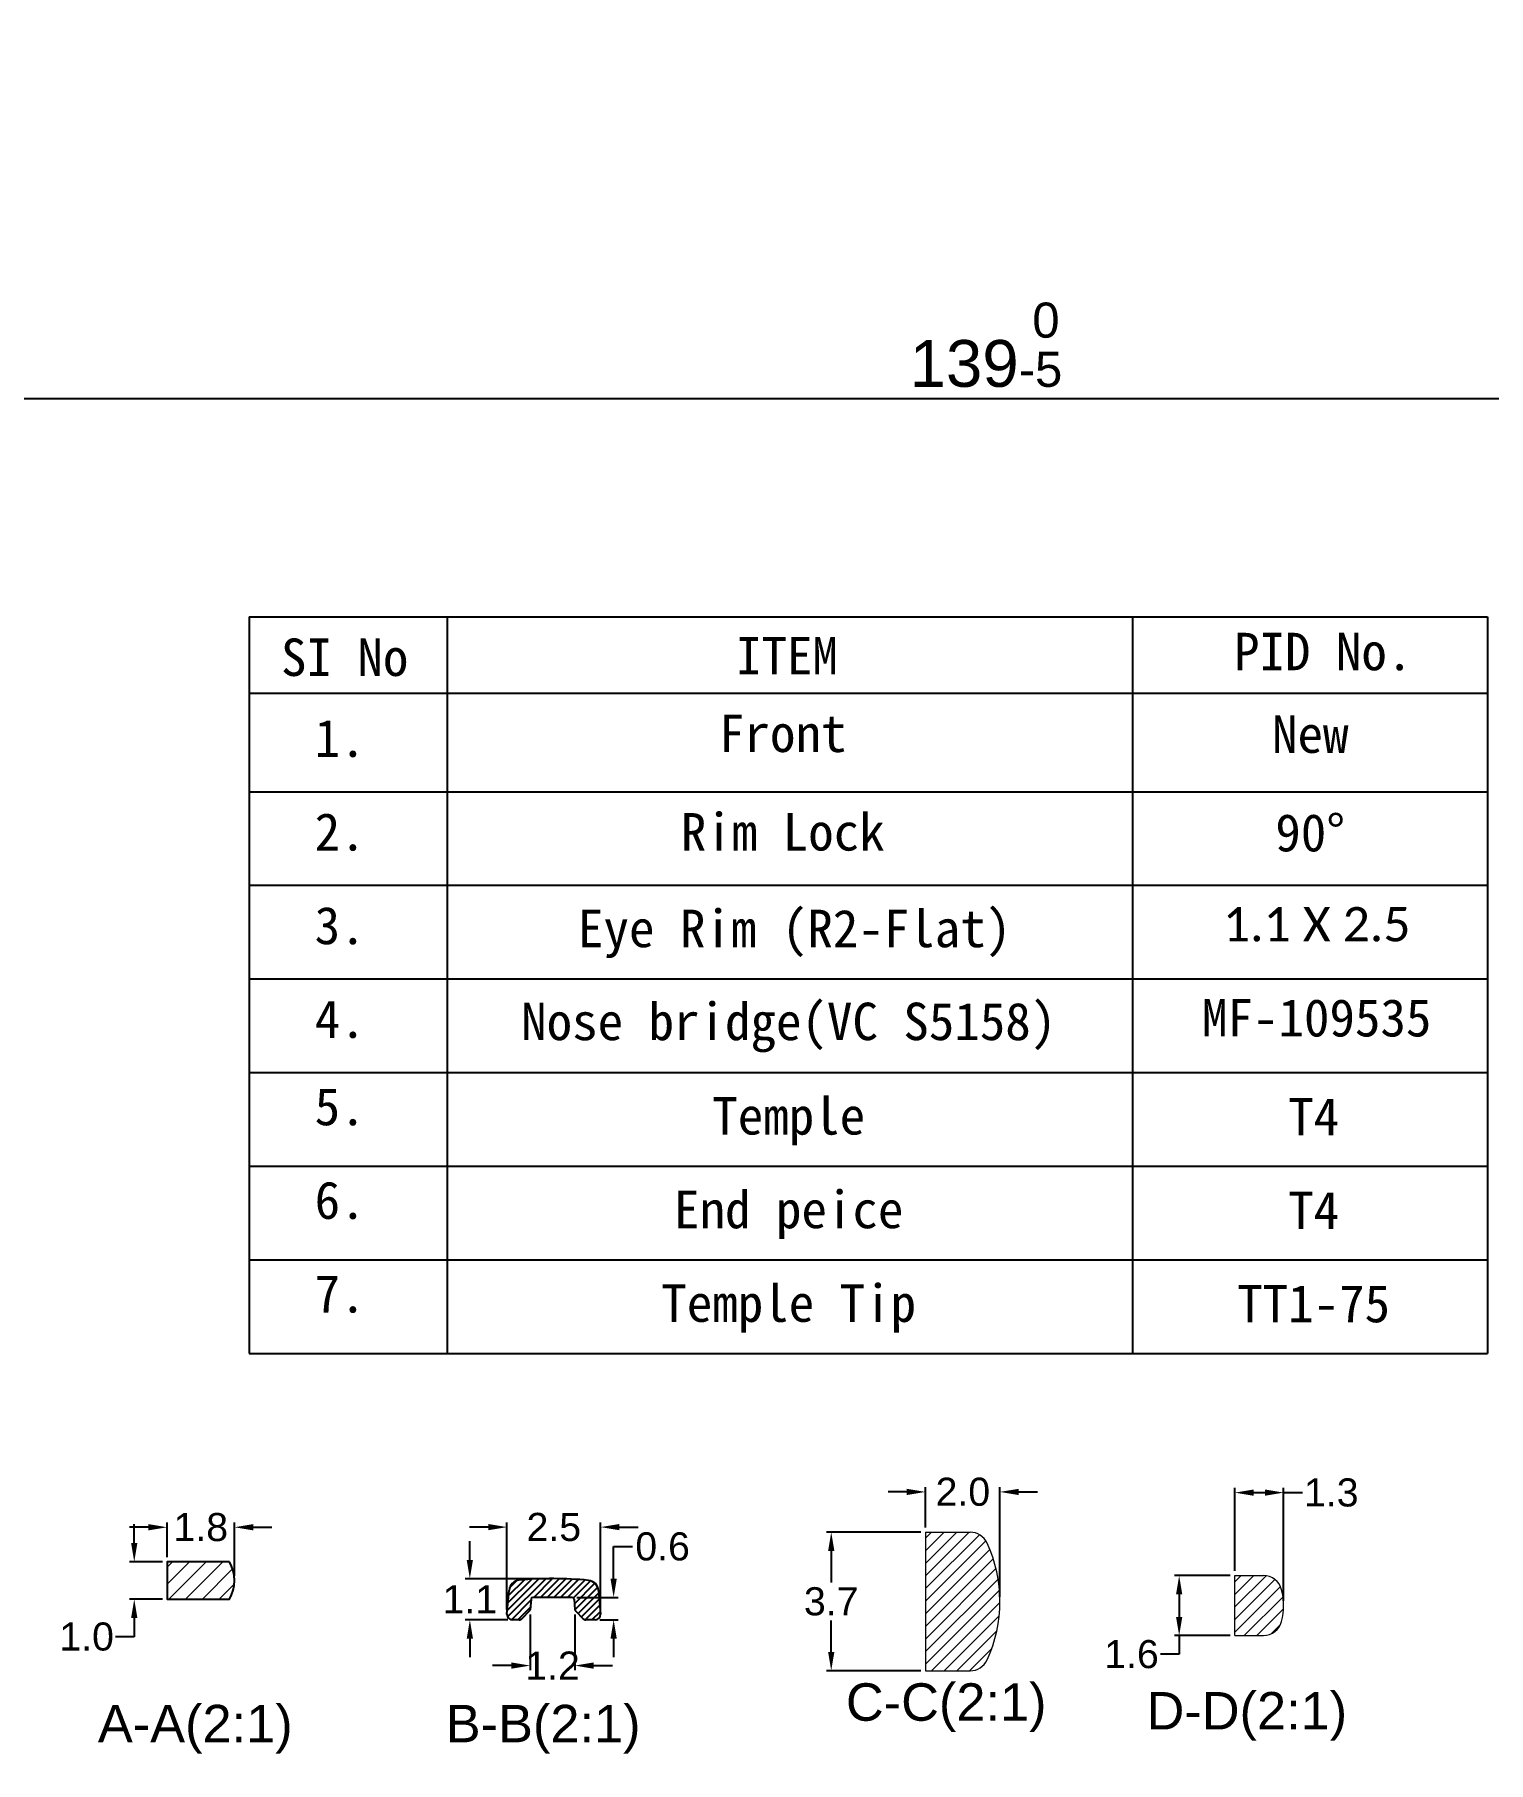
# Model space of a CAD drawing. Header units: millimetres. Extents: x 1186 to 2336, y 1181 to 1549.
# Drawn here: x 1512 to 1589.6, y 1345 to 1437.2 of the extents above; entities that cross this region are included whole.
import ezdxf

# ---------------------------------------------------------------- set-up
doc = ezdxf.new("R2010")
doc.units = ezdxf.units.MM
doc.layers.add('Dimension', color=3, linetype='Continuous')
doc.layers.add('Text', color=4, linetype='Continuous')
doc.layers.add('标注', color=4, linetype='Continuous', lineweight=5)
doc.layers.add('绘图层', color=7, linetype='Continuous', lineweight=15)
doc.styles.get("Standard").update_dxf_attribs({"font": 'arial.ttf'})
doc.styles.add('宋体', font='SimSun.ttf')
doc.styles.add('样式 1', font='romant.shx')
doc.dimstyles.new('ISO-25$0', dxfattribs={"dimtxt": 2.5, "dimasz": 2.5, "dimexe": 0.5, "dimexo": 1, "dimgap": 1, "dimtad": 0, "dimtih": 1, "dimtoh": 1, "dimdec": 1, "dimzin": 10, "dimdsep": 46, "dimlunit": 6, "dimtxsty": '样式 1', "dimcen": 0, "dimclrd": 256, "dimclre": 256, "dimclrt": 7, "dimazin": 0, "dimtfac": 1, "dimtdec": 1, "dimtofl": 0, "dimtmove": 0, "dimatfit": 0, "dimfxl": 1, "dimtolj": 1, "dimtzin": 10, "dimarcsym": 0})
doc.dimstyles.new('Standard$0', dxfattribs={"dimtxt": 2.3, "dimasz": 2, "dimexe": 1, "dimexo": 1, "dimgap": 1, "dimtad": 0, "dimtih": 1, "dimtoh": 1, "dimdec": 1, "dimzin": 0, "dimdsep": 46, "dimtxsty": 'Standard', "dimcen": 0, "dimclrd": 4, "dimclre": 4, "dimclrt": 4, "dimadec": 1, "dimazin": 0, "dimtfac": 1, "dimtdec": 1, "dimtofl": 0, "dimtmove": 0, "dimatfit": 0, "dimfxl": 1, "dimtolj": 1, "dimtzin": 0, "dimarcsym": 0})

# ---------------------------------------------------------------- blocks, each defined once
blk = doc.blocks.new('*D180')
at = {"layer": 'Defpoints', "color": 0, "ltscale": 1000, "transparency": 16777216}
for p in [(1480.219, 1467.492), (1511.357, 1467.492), (1565.008, 1300.411)]:
    blk.add_point(p, dxfattribs=at)
at = {"layer": 'Dimension', "color": 3, "lineweight": -2, "ltscale": 1000, "transparency": 16777216}
for p, q in [((1511.107, 1467.492), (1479.969, 1467.492)), ((1480.219, 1302.411), (1480.219, 1465.492)), ((1564.758, 1300.411), (1479.969, 1300.411))]:
    blk.add_line(p, q, dxfattribs=at)
at = {"layer": 'Dimension', "color": 3, "ltscale": 1000, "transparency": 16777216}
for points in [[(1479.885, 1465.492), (1480.552, 1465.492), (1480.219, 1467.492)], [(1479.885, 1302.411), (1480.552, 1302.411), (1480.219, 1300.411)]]:
    blk.add_solid(points, dxfattribs=at)
at = {"layer": 'Dimension', "ltscale": 1000, "transparency": 16777216, "insert": (1478.692, 1387.394), "char_height": 2.5, "attachment_point": 5, "rotation": 90}
blk.add_mtext('\\A1;167±2', dxfattribs=at)
blk = doc.blocks.new('*D261')
at = {"layer": 'Defpoints', "color": 0, "transparency": 16777216}
for p in [(1634.386, 1417.78), (1495.63, 1414.332), (1634.386, 1414.332)]:
    blk.add_point(p, dxfattribs=at)
at = {"layer": 'Dimension', "color": 0, "lineweight": -2, "transparency": 16777216}
for p, q in [((1495.63, 1414.957), (1495.63, 1419.03)), ((1634.386, 1414.957), (1634.386, 1419.03)), ((1498.13, 1417.78), (1631.886, 1417.78))]:
    blk.add_line(p, q, dxfattribs=at)
at = {"layer": 'Dimension', "color": 0, "transparency": 16777216}
for points in [[(1498.13, 1418.197), (1498.13, 1417.364), (1495.63, 1417.78)], [(1631.886, 1418.197), (1631.886, 1417.364), (1634.386, 1417.78)]]:
    blk.add_solid(points, dxfattribs=at)
at = {"layer": 'Dimension', "color": 0, "transparency": 16777216, "insert": (1562.803, 1420.638), "char_height": 2.5, "attachment_point": 5}
blk.add_mtext('139{\\H1.875;\\S 0^ -5;}', dxfattribs=at)
blk = doc.blocks.new('*D247')
at = {"layer": 'Defpoints', "color": 0, "transparency": 16777216}
for p in [(1542.229, 1357.519), (1537.229, 1352.868), (1542.229, 1352.868)]:
    blk.add_point(p, dxfattribs=at)
at = {"layer": 'Dimension', "color": 3, "lineweight": -2, "transparency": 16777216}
for p, q in [((1536.229, 1357.519), (1535.229, 1357.519)), ((1537.229, 1353.118), (1537.229, 1357.769)), ((1542.229, 1353.118), (1542.229, 1357.769)), ((1543.229, 1357.519), (1544.229, 1357.519))]:
    blk.add_line(p, q, dxfattribs=at)
at = {"layer": 'Dimension', "color": 3, "transparency": 16777216}
for points in [[(1536.229, 1357.686), (1536.229, 1357.353), (1537.229, 1357.519)], [(1543.229, 1357.686), (1543.229, 1357.353), (1542.229, 1357.519)]]:
    blk.add_solid(points, dxfattribs=at)
at = {"layer": 'Dimension', "transparency": 16777216, "insert": (1539.729, 1357.519), "char_height": 1.5, "attachment_point": 5}
blk.add_mtext('\\A1;2.5', dxfattribs=at)
blk = doc.blocks.new('*D248')
at = {"layer": 'Defpoints', "color": 0, "transparency": 16777216}
for p in [(1535.245, 1354.767), (1539.868, 1354.767), (1537.529, 1352.568)]:
    blk.add_point(p, dxfattribs=at)
at = {"layer": 'Dimension', "color": 3, "lineweight": -2, "transparency": 16777216}
for p, q in [((1535.245, 1355.767), (1535.245, 1356.767)), ((1539.618, 1354.767), (1534.995, 1354.767)), ((1537.279, 1352.568), (1534.995, 1352.568)), ((1535.245, 1351.568), (1535.245, 1350.568))]:
    blk.add_line(p, q, dxfattribs=at)
at = {"layer": 'Dimension', "color": 3, "transparency": 16777216}
for points in [[(1535.078, 1355.767), (1535.412, 1355.767), (1535.245, 1354.767)], [(1535.078, 1351.568), (1535.412, 1351.568), (1535.245, 1352.568)]]:
    blk.add_solid(points, dxfattribs=at)
at = {"layer": 'Dimension', "transparency": 16777216, "insert": (1535.245, 1353.667), "char_height": 1.5, "attachment_point": 5}
blk.add_mtext('\\A1;1.1', dxfattribs=at)
blk = doc.blocks.new('*D249')
at = {"layer": 'Defpoints', "color": 0, "transparency": 16777216}
for p in [(1538.464, 1353.104), (1540.857, 1353.104), (1540.857, 1350.126)]:
    blk.add_point(p, dxfattribs=at)
at = {"layer": 'Dimension', "color": 3, "lineweight": -2, "transparency": 16777216}
for p, q in [((1538.464, 1352.854), (1538.464, 1349.876)), ((1540.857, 1352.854), (1540.857, 1349.876)), ((1537.464, 1350.126), (1536.464, 1350.126)), ((1541.857, 1350.126), (1542.857, 1350.126))]:
    blk.add_line(p, q, dxfattribs=at)
at = {"layer": 'Dimension', "color": 3, "transparency": 16777216}
for points in [[(1537.464, 1350.293), (1537.464, 1349.96), (1538.464, 1350.126)], [(1541.857, 1350.293), (1541.857, 1349.96), (1540.857, 1350.126)]]:
    blk.add_solid(points, dxfattribs=at)
at = {"layer": 'Dimension', "transparency": 16777216, "insert": (1539.66, 1350.126), "char_height": 1.5, "attachment_point": 5}
blk.add_mtext('\\A1;1.2', dxfattribs=at)
blk = doc.blocks.new('*D250')
at = {"layer": 'Defpoints', "color": 0, "transparency": 16777216}
for p in [(1540.708, 1353.768), (1541.929, 1352.568), (1542.924, 1352.568)]:
    blk.add_point(p, dxfattribs=at)
at = {"layer": 'Dimension', "color": 3, "lineweight": -2, "transparency": 16777216}
for p, q in [((1542.924, 1354.768), (1542.924, 1356.481)), ((1542.924, 1356.481), (1543.924, 1356.481)), ((1540.958, 1353.768), (1543.174, 1353.768)), ((1542.179, 1352.568), (1543.174, 1352.568)), ((1542.924, 1351.568), (1542.924, 1350.568))]:
    blk.add_line(p, q, dxfattribs=at)
at = {"layer": 'Dimension', "color": 3, "transparency": 16777216}
for points in [[(1542.757, 1354.768), (1543.09, 1354.768), (1542.924, 1353.768)], [(1542.757, 1351.568), (1543.09, 1351.568), (1542.924, 1352.568)]]:
    blk.add_solid(points, dxfattribs=at)
at = {"layer": 'Dimension', "transparency": 16777216, "insert": (1545.538, 1356.481), "char_height": 1.5, "attachment_point": 5}
blk.add_mtext('\\A1;0.6', dxfattribs=at)
blk = doc.blocks.new('*D251')
at = {"layer": 'Defpoints', "color": 0, "transparency": 16777216}
for p in [(1522.678, 1357.512), (1519.078, 1355.669), (1522.678, 1354.669)]:
    blk.add_point(p, dxfattribs=at)
at = {"layer": 'Dimension', "color": 3, "lineweight": -2, "transparency": 16777216}
for p, q in [((1518.078, 1357.512), (1517.078, 1357.512)), ((1519.078, 1355.919), (1519.078, 1357.762)), ((1522.678, 1354.919), (1522.678, 1357.762)), ((1523.678, 1357.512), (1524.678, 1357.512))]:
    blk.add_line(p, q, dxfattribs=at)
at = {"layer": 'Dimension', "color": 3, "transparency": 16777216}
for points in [[(1518.078, 1357.679), (1518.078, 1357.345), (1519.078, 1357.512)], [(1523.678, 1357.679), (1523.678, 1357.345), (1522.678, 1357.512)]]:
    blk.add_solid(points, dxfattribs=at)
at = {"layer": 'Dimension', "transparency": 16777216, "insert": (1520.878, 1357.512), "char_height": 1.5, "attachment_point": 5}
blk.add_mtext('\\A1;1.8', dxfattribs=at)
blk = doc.blocks.new('*D252')
at = {"layer": 'Defpoints', "color": 0, "transparency": 16777216}
for p in [(1519.078, 1355.669), (1517.326, 1353.669), (1519.078, 1353.669)]:
    blk.add_point(p, dxfattribs=at)
at = {"layer": 'Dimension', "color": 3, "lineweight": -2, "transparency": 16777216}
for p, q in [((1517.326, 1356.669), (1517.326, 1357.669)), ((1518.828, 1355.669), (1517.076, 1355.669)), ((1518.828, 1353.669), (1517.076, 1353.669)), ((1517.326, 1352.669), (1517.326, 1351.669)), ((1517.326, 1351.669), (1516.326, 1351.669))]:
    blk.add_line(p, q, dxfattribs=at)
at = {"layer": 'Dimension', "color": 3, "transparency": 16777216}
for points in [[(1517.159, 1356.669), (1517.493, 1356.669), (1517.326, 1355.669)], [(1517.159, 1352.669), (1517.493, 1352.669), (1517.326, 1353.669)]]:
    blk.add_solid(points, dxfattribs=at)
at = {"layer": 'Dimension', "transparency": 16777216, "insert": (1514.784, 1351.669), "char_height": 1.5, "attachment_point": 5}
blk.add_mtext('\\A1;1.0', dxfattribs=at)
blk = doc.blocks.new('*D253')
at = {"layer": 'Defpoints', "color": 0, "transparency": 16777216}
for p in [(1563.55, 1359.399), (1559.578, 1357.249), (1563.55, 1353.549)]:
    blk.add_point(p, dxfattribs=at)
at = {"layer": 'Dimension', "color": 3, "lineweight": -2, "transparency": 16777216}
for p, q in [((1558.578, 1359.399), (1557.578, 1359.399)), ((1559.578, 1357.499), (1559.578, 1359.649)), ((1563.55, 1353.799), (1563.55, 1359.649)), ((1564.55, 1359.399), (1565.55, 1359.399))]:
    blk.add_line(p, q, dxfattribs=at)
at = {"layer": 'Dimension', "color": 3, "transparency": 16777216}
for points in [[(1558.578, 1359.565), (1558.578, 1359.232), (1559.578, 1359.399)], [(1564.55, 1359.565), (1564.55, 1359.232), (1563.55, 1359.399)]]:
    blk.add_solid(points, dxfattribs=at)
at = {"layer": 'Dimension', "transparency": 16777216, "insert": (1561.572, 1359.399), "char_height": 1.5, "attachment_point": 5}
blk.add_mtext('\\A1;2.0', dxfattribs=at)
blk = doc.blocks.new('*D254')
at = {"layer": 'Defpoints', "color": 0, "transparency": 16777216}
for p in [(1559.578, 1357.249), (1554.542, 1349.849), (1559.578, 1349.849)]:
    blk.add_point(p, dxfattribs=at)
at = {"layer": 'Dimension', "color": 3, "lineweight": -2, "transparency": 16777216}
for p, q in [((1559.328, 1357.249), (1554.292, 1357.249)), ((1554.542, 1356.249), (1554.542, 1354.566)), ((1554.542, 1350.849), (1554.542, 1352.533)), ((1559.328, 1349.849), (1554.292, 1349.849))]:
    blk.add_line(p, q, dxfattribs=at)
at = {"layer": 'Dimension', "color": 3, "transparency": 16777216}
for points in [[(1554.375, 1356.249), (1554.709, 1356.249), (1554.542, 1357.249)], [(1554.375, 1350.849), (1554.709, 1350.849), (1554.542, 1349.849)]]:
    blk.add_solid(points, dxfattribs=at)
at = {"layer": 'Dimension', "transparency": 16777216, "insert": (1554.542, 1353.549), "char_height": 1.5, "attachment_point": 5}
blk.add_mtext('\\A1;3.7', dxfattribs=at)
blk = doc.blocks.new('*D255')
at = {"layer": 'Defpoints', "color": 0, "transparency": 16777216}
for p in [(1578.699, 1359.361), (1576.099, 1354.929), (1578.699, 1353.329)]:
    blk.add_point(p, dxfattribs=at)
at = {"layer": 'Dimension', "color": 3, "lineweight": -2, "transparency": 16777216}
for p, q in [((1576.099, 1355.179), (1576.099, 1359.611)), ((1577.099, 1359.361), (1577.699, 1359.361)), ((1578.699, 1353.579), (1578.699, 1359.611)), ((1578.699, 1359.361), (1579.699, 1359.361))]:
    blk.add_line(p, q, dxfattribs=at)
at = {"layer": 'Dimension', "color": 3, "transparency": 16777216}
for points in [[(1577.099, 1359.528), (1577.099, 1359.194), (1576.099, 1359.361)], [(1577.699, 1359.528), (1577.699, 1359.194), (1578.699, 1359.361)]]:
    blk.add_solid(points, dxfattribs=at)
at = {"layer": 'Dimension', "transparency": 16777216, "insert": (1581.244, 1359.361), "char_height": 1.5, "attachment_point": 5}
blk.add_mtext('\\A1;1.3', dxfattribs=at)
blk = doc.blocks.new('*D256')
at = {"layer": 'Defpoints', "color": 0, "transparency": 16777216}
for p in [(1576.099, 1354.929), (1573.121, 1351.729), (1576.099, 1351.729)]:
    blk.add_point(p, dxfattribs=at)
at = {"layer": 'Dimension', "color": 3, "lineweight": -2, "transparency": 16777216}
for p, q in [((1575.849, 1354.929), (1572.871, 1354.929)), ((1573.121, 1353.929), (1573.121, 1352.729)), ((1575.849, 1351.729), (1572.871, 1351.729)), ((1573.121, 1351.729), (1573.121, 1350.729)), ((1573.121, 1350.729), (1572.121, 1350.729))]:
    blk.add_line(p, q, dxfattribs=at)
at = {"layer": 'Dimension', "color": 3, "transparency": 16777216}
for points in [[(1572.954, 1353.929), (1573.287, 1353.929), (1573.121, 1354.929)], [(1572.954, 1352.729), (1573.287, 1352.729), (1573.121, 1351.729)]]:
    blk.add_solid(points, dxfattribs=at)
at = {"layer": 'Dimension', "transparency": 16777216, "insert": (1570.576, 1350.729), "char_height": 1.5, "attachment_point": 5}
blk.add_mtext('\\A1;1.6', dxfattribs=at)

msp = doc.modelspace()

# ---------------------------------------------------------------- hatches: boundary and pattern name
at = {"lineweight": 13, "ltscale": 5}
h = msp.add_hatch(dxfattribs=at)
h.set_pattern_fill('ANSI31', color=6, scale=0.15)
h.set_pattern_definition([(45, (-1427.10166, 1861.77683), (-0.336759605, 0.336759605), [])])
h.paths.add_polyline_path([(1559.57772, 1349.84918), (1561.95541, 1349.84918, 0.29232725), (1562.86304, 1350.42942, 0.22004431), (1562.86304, 1356.66894, 0.29232725), (1561.95541, 1357.24918), (1559.57772, 1357.24918)])
at = {"lineweight": 9}
h = msp.add_hatch(dxfattribs=at)
h.set_pattern_fill('ANSI31', color=6, scale=0.2, style=0)
h.set_pattern_definition([(45, (-3538.0959, 8579.60134), (-0.449012806, 0.449012806), [])])
h.paths.add_polyline_path([(1522.40645, 1353.66872, 0.27167938), (1522.40645, 1355.66872), (1519.07813, 1355.66872), (1519.07813, 1353.66872)])
h = msp.add_hatch()
h.set_pattern_fill('ANSI31', color=6, scale=0.08)
h.set_pattern_definition([(45, (-1348.89966, -70.7253), (-0.179605122, 0.179605122), [])])
h.paths.add_polyline_path([(1537.88457, 1354.68886, 0.36350545), (1537.34012, 1354.14353), (1537.22852, 1352.86786, 0.41421356), (1537.52852, 1352.56786), (1537.87755, 1352.56786, 0.19891237), (1538.01897, 1352.62644), (1538.43465, 1353.04212, 0.17632698), (1538.46356, 1353.10412), (1538.51365, 1353.67657, -0.38887873), (1538.61327, 1353.76786), (1540.70752, 1353.76786, -0.38887873), (1540.80714, 1353.67657), (1540.85722, 1353.10412, 0.17632698), (1540.88613, 1353.04212), (1541.30181, 1352.62644, 0.19891237), (1541.44323, 1352.56786), (1541.92852, 1352.56786, 0.46630766), (1542.22396, 1352.91995), (1542.11802, 1354.13079, 0.36149406), (1541.57783, 1354.67573, 0.04626493)])
at = {"lineweight": 13, "ltscale": 5}
h = msp.add_hatch(dxfattribs=at)
h.set_pattern_fill('ANSI31', color=6, scale=0.15)
h.set_pattern_definition([(45, (-1443.0794, 1861.2963), (-0.336759605, 0.336759605), [])])
h.paths.add_polyline_path([(1577.62301, 1354.92938), (1576.09922, 1354.92938), (1576.09922, 1351.72938), (1577.62301, 1351.72938, 0.34199871), (1578.59126, 1352.47938, 0.12701665), (1578.59126, 1354.17938, 0.34199871)])

# ---------------------------------------------------------------- linework, layer by layer
for p, q in [((1523.46319, 1406.12605), (1589.5791, 1406.12605)), ((1523.46319, 1406.12605), (1523.46319, 1366.7892)), ((1534.04011, 1406.12605), (1534.04011, 1366.7892)), ((1570.63222, 1406.12605), (1570.63222, 1366.7892)), ((1589.5791, 1406.12605), (1589.5791, 1366.7892)), ((1523.46319, 1402.04982), (1589.5791, 1402.04982)), ((1523.46319, 1396.7892), (1589.5791, 1396.7892)), ((1523.46319, 1391.7892), (1589.5791, 1391.7892)), ((1523.46319, 1386.7892), (1589.5791, 1386.7892)), ((1523.46319, 1381.7892), (1589.5791, 1381.7892)), ((1523.46319, 1376.7892), (1589.5791, 1376.7892)), ((1523.46319, 1371.7892), (1589.5791, 1371.7892)), ((1523.46319, 1366.7892), (1589.5791, 1366.7892)), ((1537.22852, 1352.86786), (1537.34012, 1354.14353)), ((1538.51365, 1353.67657), (1538.46356, 1353.10412)), ((1540.70752, 1353.76786), (1538.61327, 1353.76786)), ((1540.80714, 1353.67657), (1540.85722, 1353.10412)), ((1542.11802, 1354.13079), (1542.22852, 1352.86786)), ((1537.87755, 1352.56786), (1537.52852, 1352.56786)), ((1538.43465, 1353.04212), (1538.01897, 1352.62644)), ((1540.88613, 1353.04212), (1541.30181, 1352.62644)), ((1541.92852, 1352.56786), (1541.44323, 1352.56786))]:
    msp.add_line(p, q)
msp.add_lwpolyline([(1522.40645, 1355.66872), (1519.07813, 1355.66872), (1519.07813, 1353.66872), (1522.40645, 1353.66872, 0.27167938)], format="xyb", close=True)
for centre, radius, start, end in [((1537.93784, 1354.09123), 0.6, 95.0940743, 175), ((1539.66039, 1334.76786), 20, 84.4984891, 95.0940743), ((1541.52031, 1354.07849), 0.6, 5, 84.4984891), ((1538.61327, 1353.66786), 0.1, 90, 175), ((1540.70752, 1353.66786), 0.1, 5, 90), ((1537.52852, 1352.86786), 0.3, 180, 270), ((1537.87755, 1352.76786), 0.2, 270, 315), ((1538.36394, 1353.11283), 0.1, 315, 355), ((1540.95684, 1353.11283), 0.1, 185, 225), ((1541.44323, 1352.76786), 0.2, 225, 270), ((1541.92852, 1352.86786), 0.3, 270, 0)]:
    msp.add_arc(centre, radius, start, end)
at = {"layer": '标注', "color": 0, "lineweight": 13, "ltscale": 5}
for p, q in [((1559.57772, 1357.24918), (1559.57772, 1349.84918)), ((1559.57772, 1357.24918), (1561.95541, 1357.24918)), ((1576.09922, 1354.92938), (1577.62301, 1354.92938)), ((1576.09922, 1351.72938), (1576.09922, 1354.92938)), ((1576.09922, 1351.72938), (1577.62301, 1351.72938)), ((1559.57772, 1349.84918), (1561.95541, 1349.84918))]:
    msp.add_line(p, q, dxfattribs=at)
for centre, radius, start, end in [((1561.95541, 1356.24918), 1, 24.8196803, 90), ((1556.11734, 1353.54918), 7.43219, 335.1803197, 24.8196803), ((1577.62301, 1353.92938), 1, 14.4775122, 90), ((1575.29922, 1353.32938), 3.4, 345.5224878, 14.4775122), ((1577.62301, 1352.72938), 1, 270, 345.5224878), ((1561.95541, 1350.84918), 1, 270, 335.1803197)]:
    msp.add_arc(centre, radius, start, end, dxfattribs=at)

# ---------------------------------------------------------------- texts
at = {"layer": 'Text', "linetype": 'ByBlock', "lineweight": 9, "char_height": 2, "width": 19.8141978, "attachment_point": 5, "style": '宋体'}
for s, insert in [('{\\f@Arial Unicode MS|b0|i0|c0|p34;C-C(2:1)}', (1560.68177, 1347.87914)), ('{\\f@Arial Unicode MS|b0|i0|c0|p34;A-A(2:1)}', (1520.58409, 1346.72883)), ('{\\f@Arial Unicode MS|b0|i0|c0|p34;B-B(2:1)}', (1539.15922, 1346.72883)), ('{\\f@Arial Unicode MS|b0|i0|c0|p34;D-D(2:1)}', (1576.73521, 1347.41264))]:
    msp.add_mtext(s, dxfattribs=dict(at, insert=insert))
at = {"layer": '绘图层', "color": 7, "linetype": 'ByBlock', "lineweight": 9, "char_height": 2, "attachment_point": 5, "style": '宋体'}
for s, insert, width in [('{\\fNSimSun|b1|i0|c0|p49;PID No.}', (1580.81138, 1404.25701), 17.2791446), ('{\\fNSimSun|b1|i0|c0|p49;SI No}', (1528.56544, 1403.95227), 17.2791446), ('{\\fNSimSun|b1|i0|c0|p49;ITEM}', (1552.17754, 1404.05245), 17.2791446), ('{\\fNSimSun|b0|i0|c0|p49;1.}', (1528.31917, 1399.62879), 17.2791446), ('{\\fNSimSun|b0|i0|c0|p49;Front }', (1551.95316, 1399.88941), 29.1416139), ('{\\fNSimSun|b0|i0|c0|p49;New}', (1580.11944, 1399.84391), 38.568739), ('{\\fNSimSun|b0|i0|c0|p49;2.}', (1528.31917, 1394.62879), 17.2791446), ('{\\fNSimSun|b0|i0|c0|p49;Rim Lock }', (1551.95316, 1394.62879), 29.1416139), ('{\\fNSimSun|b0|i0|c0|p49;90%%D}', (1580.11944, 1394.58328), 38.568739), ('{\\fNSimSun|b0|i0|c0|p49;3.}', (1528.31917, 1389.62879), 17.2791446), ('{\\fNSimSun|b0|i0|c0|p49;Eye Rim (R2-Flat)}', (1552.58639, 1389.19359), 26.8069916), ('{\\fCalibri|b0|i0|c0|p34;\\H0.91667x;\\C256;1.1 X 2.5}', (1580.46554, 1389.70086), 30.9738515), ('{\\fNSimSun|b0|i0|c0|p49;4.}', (1528.31917, 1384.62879), 17.2791446), ('{\\fNSimSun|b0|i0|c0|p49;Nose bridge(VC S5158) }', (1552.27184, 1384.19359), 34.7984181), ('{\\fNSimSun|b0|i0|c0|p49;MF-109535}', (1580.46554, 1384.70086), 30.9738515), ('{\\fNSimSun|b0|i0|c0|p49;5.}', (1528.31917, 1379.96036), 17.2791446), ('{\\fNSimSun|b0|i0|c0|p49;Temple}', (1552.27184, 1379.19359), 27.7474168), ('{\\fNSimSun|b0|i0|c0|p49;6.}', (1528.31917, 1374.96036), 17.2791446), ('{\\fNSimSun|b0|i0|c0|p49;End peice }', (1552.27184, 1374.19359), 30.0489396), ('{\\fNSimSun|b0|i0|c0|p49;7.}', (1528.31917, 1369.96036), 17.2791446), ('{\\fNSimSun|b0|i0|c0|p49;Temple Tip }', (1552.27184, 1369.19359), 27.7474168)]:
    msp.add_mtext(s, dxfattribs=dict(at, insert=insert, width=width))
for s, insert in [('{\\fSimSun|b0|i0|c134|p2;T}4', (1580.29997, 1379.43933)), ('{\\fSimSun|b0|i0|c134|p2;T}4', (1580.29997, 1374.43933)), ('{\\fSimSun|b0|i0|c134|p2;TT}1-75', (1580.29997, 1369.43933))]:
    msp.add_mtext_dynamic_manual_height_columns(s, width=18.9887795, gutter_width=12.5, heights=[0], dxfattribs=dict(at, insert=insert))

# ---------------------------------------------------------------- dimensions: what is measured, and where the dimension line sits
at = {"layer": 'Dimension', "color": 40, "ltscale": 1000, "true_color": 0xf8d731}
dim = msp.add_linear_dim(base=(1480.21872, 1467.49162), p1=(1565.0079, 1300.41068), p2=(1511.3571, 1467.49162), angle=90, dimstyle='Standard$0', override={"dimtxt": 2.5, "dimexe": 0.25, "dimexo": 0.25, "dimgap": 0.25, "dimtad": 1, "dimtih": 0, "dimtoh": 0, "dimdec": 0, "dimclrd": 3, "dimclre": 3, "dimclrt": 256, "dimadec": 0, "dimtol": 1, "dimtp": 2, "dimtm": 2, "dimtdec": 0, "dimatfit": 3, "dimfxl": 1.25, "dimarcsym": 2}, dxfattribs=at)
dim.commit()
dim.dimension.update_dxf_attribs({"geometry": '*D180', "text_midpoint": (1480.21872, 1387.39361), "dimtype": 160})
at = {"layer": 'Dimension'}
for base, p1, p2, dimstyle, override, picture, middle in [((1634.38603, 1417.7803), (1495.62976, 1414.3322), (1634.38603, 1414.3322), 'ISO-25$0', {"dimexe": 1.25, "dimexo": 0.625, "dimgap": 0.625, "dimtad": 1, "dimtih": 0, "dimtoh": 0, "dimdec": 0, "dimzin": 8, "dimlunit": 2, "dimtxsty": 'Standard', "dimcen": 2.5, "dimclrd": 0, "dimclre": 0, "dimclrt": 0, "dimadec": 0, "dimtol": 1, "dimtm": 5, "dimtfac": 0.75, "dimtdec": 2, "dimtofl": 1, "dimatfit": 3, "dimtolj": 0, "dimtzin": 8}, '*D261', (1562.80295, 1417.7803)), ((1563.54953, 1359.39866), (1559.57772, 1357.24918), (1563.54953, 1353.54918), 'Standard$0', {"dimtxt": 1.5, "dimasz": 1, "dimexe": 0.25, "dimexo": 0.25, "dimgap": 0.25, "dimlfac": 0.5, "dimclrd": 3, "dimclre": 3, "dimclrt": 256, "dimadec": 0, "dimtdec": 2, "dimatfit": 3}, '*D253', (1561.5721, 1359.39866)), ((1578.69922, 1359.36116), (1576.09922, 1354.92938), (1578.69922, 1353.32938), 'Standard$0', {"dimtxt": 1.5, "dimasz": 1, "dimexe": 0.25, "dimexo": 0.25, "dimgap": 0.25, "dimlfac": 0.5, "dimclrd": 3, "dimclre": 3, "dimclrt": 256, "dimadec": 0, "dimtdec": 2, "dimatfit": 3}, '*D255', (1581.24407, 1359.36116)), ((1540.85722, 1350.12628), (1538.46356, 1353.10412), (1540.85722, 1353.10412), 'Standard$0', {"dimtxt": 1.5, "dimasz": 1, "dimexe": 0.25, "dimexo": 0.25, "dimgap": 0.25, "dimlfac": 0.5, "dimclrd": 3, "dimclre": 3, "dimclrt": 256, "dimadec": 0, "dimtdec": 2, "dimatfit": 3}, '*D249', (1539.66039, 1350.12628))]:
    dim = msp.add_linear_dim(base=base, p1=p1, p2=p2, dimstyle=dimstyle, override=override, dxfattribs=at)
    dim.commit()
    dim.dimension.update_dxf_attribs({"geometry": picture, "text_midpoint": middle, "dimtype": 160})
for base, p1, p2, picture, middle in [((1522.67813, 1357.51193), (1519.07813, 1355.66872), (1522.67813, 1354.66872), '*D251', (1520.87813, 1357.51193)), ((1542.22852, 1357.51934), (1537.22852, 1352.86786), (1542.22852, 1352.86786), '*D247', (1539.72852, 1357.51934))]:
    dim = msp.add_linear_dim(base=base, p1=p1, p2=p2, dimstyle='Standard$0', override={"dimtxt": 1.5, "dimasz": 1, "dimexe": 0.25, "dimexo": 0.25, "dimgap": 0.25, "dimlfac": 0.5, "dimclrd": 3, "dimclre": 3, "dimclrt": 256, "dimadec": 0, "dimtdec": 2, "dimatfit": 3}, dxfattribs=at)
    dim.commit()
    dim.dimension.update_dxf_attribs({"geometry": picture, "text_midpoint": middle})
for base, p1, p2, picture, middle in [((1517.32591, 1353.66872), (1519.07813, 1355.66872), (1519.07813, 1353.66872), '*D252', (1514.78362, 1351.66872)), ((1554.54201, 1349.84918), (1559.57772, 1357.24918), (1559.57772, 1349.84918), '*D254', (1554.54201, 1353.54918)), ((1573.12074, 1351.72938), (1576.09922, 1354.92938), (1576.09922, 1351.72938), '*D256', (1570.57641, 1350.72938))]:
    dim = msp.add_linear_dim(base=base, p1=p1, p2=p2, angle=90, dimstyle='Standard$0', override={"dimtxt": 1.5, "dimasz": 1, "dimexe": 0.25, "dimexo": 0.25, "dimgap": 0.25, "dimlfac": 0.5, "dimclrd": 3, "dimclre": 3, "dimclrt": 256, "dimadec": 0, "dimtdec": 2, "dimatfit": 3}, dxfattribs=at)
    dim.commit()
    dim.dimension.update_dxf_attribs({"geometry": picture, "text_midpoint": middle})
for base, p1, p2, picture, middle in [((1542.92351, 1352.56786), (1540.70752, 1353.76786), (1541.92852, 1352.56786), '*D250', (1545.53844, 1356.48098)), ((1535.24496, 1354.76678), (1537.52852, 1352.56786), (1539.86806, 1354.76678), '*D248', (1535.24496, 1353.66732))]:
    dim = msp.add_linear_dim(base=base, p1=p1, p2=p2, angle=90, dimstyle='Standard$0', override={"dimtxt": 1.5, "dimasz": 1, "dimexe": 0.25, "dimexo": 0.25, "dimgap": 0.25, "dimlfac": 0.5, "dimclrd": 3, "dimclre": 3, "dimclrt": 256, "dimadec": 0, "dimtdec": 2, "dimatfit": 3}, dxfattribs=at)
    dim.commit()
    dim.dimension.update_dxf_attribs({"geometry": picture, "text_midpoint": middle, "dimtype": 160})

doc.saveas('drawing.dxf')
